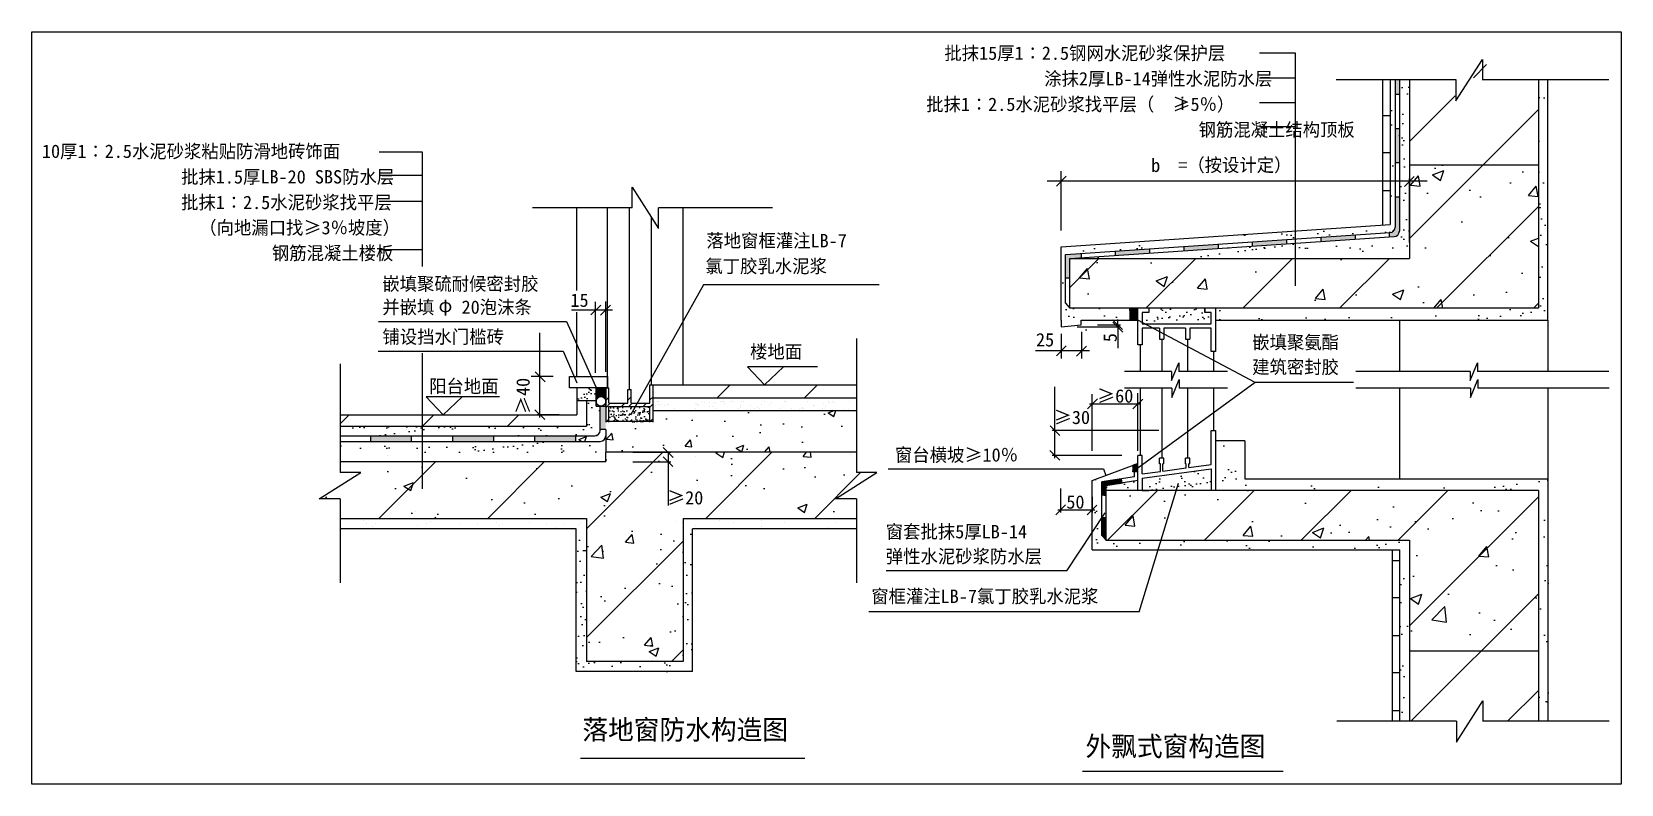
# Model space of a CAD drawing. Header units: metres. Extents: x 2509 to 31979, y -30 to 13928.
import ezdxf

# ---------------------------------------------------------------- set-up
doc = ezdxf.new("R2010")
doc.units = ezdxf.units.M
doc.layers.add('细', color=7, linetype='Continuous')

# ---------------------------------------------------------------- blocks, each defined once
blk = doc.blocks.new('_ARCHTICK')
at = {"color": 0, "linetype": 'ByBlock'}
blk.add_lwpolyline([(-0.95, -0.94), (0.88, 0.89)], dxfattribs=at)

msp = doc.modelspace()

# ---------------------------------------------------------------- hatches: boundary and pattern name
at = {"layer": '细'}
h = msp.add_hatch(dxfattribs=at)
h.set_pattern_fill('ANSI31', scale=400)
h.paths.add_polyline_path([(28054.73, 9722.16), (21757.28, 9722.16), (21757.28, 8798.27), (30445.6, 8798.27), (30445.6, 11457.28), (28054.73, 11457.28)])
h.paths.add_polyline_path([(30445.6, 11457.28), (30445.6, 13034.66), (29482.81, 13034.66), (29482.81, 13505.23), (28901.53, 12480.41), (28901.53, 13034.66), (28054.73, 13034.66), (28054.73, 11457.28)])
h = msp.add_hatch(dxfattribs=at)
h.set_pattern_fill('AR-SAND', scale=10)
h.paths.add_polyline_path([(27786.54, 13034.66), (27697.19, 13034.66), (27697.19, 10353.27), (21593.73, 9941.66), (21593.73, 8578.1), (21593.73, 8347.8), (22202.13, 8410.98), (22202.13, 8578.1), (23019.09, 8578.1), (23019.09, 8798.27), (21757.28, 8798.27), (21677.28, 8894), (21677.28, 9796.95), (27693.27, 10202.66, 0.39), (27786.54, 10302.43)])
h = msp.add_hatch(dxfattribs=at)
h.set_pattern_fill('AR-SAND', scale=10)
h.paths.add_polyline_path([(28054.73, 9722.16), (28054.73, 13034.66), (27866.54, 13034.66), (27866.54, 10227.6, -0.4), (27770.06, 10127.66), (21757.28, 9722.16)])
h = msp.add_hatch(dxfattribs=at)
h.set_pattern_fill('AR-SAND', scale=12)
h.paths.add_polyline_path([(30445.6, 8798.27), (24459.09, 8798.27), (24459.09, 8578.1), (30619.91, 8578.1), (30619.91, 13034.66), (30445.6, 13034.66)])
h = msp.add_hatch(dxfattribs=at)
h.set_pattern_fill('SOLID')
h.paths.add_polyline_path([(27786.54, 12771.33), (27866.54, 12771.33), (27866.54, 13034.66), (27786.54, 13034.66)])
h.paths.add_polyline_path([(27786.54, 11501.33), (27866.54, 11501.33), (27866.54, 12136.33), (27786.54, 12136.33)])
h = msp.add_hatch(dxfattribs=at)
h.set_pattern_fill('AR-CONC', scale=12)
h.paths.add_polyline_path([(28054.73, 9722.16), (21757.28, 9722.16), (21757.28, 8798.27), (30445.6, 8798.27), (30445.6, 11457.28), (28054.73, 11457.28)])
h.paths.add_polyline_path([(30445.6, 2443.69), (30445.6, 5418.17), (22428.64, 5418.17), (22428.64, 4494.28), (28054.73, 4494.28), (28054.73, 2443.69)])
h = msp.add_hatch(dxfattribs=at)
h.set_pattern_fill('SOLID')
h.paths.add_polyline_path([(21677.28, 9796.95), (21677.28, 9366.36), (21757.28, 9366.36), (21757.28, 9722.16), (21969.73, 9736.49), (21969.73, 9816.67)])
h.paths.add_polyline_path([(22604.73, 9859.5), (22604.73, 9779.31), (23239.73, 9822.14), (23239.73, 9902.32)])
h.paths.add_polyline_path([(23874.73, 9945.14), (23874.73, 9864.96), (24509.73, 9907.78), (24509.73, 9987.97)])
h.paths.add_polyline_path([(25144.73, 10030.79), (25144.73, 9950.61), (25779.73, 9993.43), (25779.73, 10073.61)])
h.paths.add_polyline_path([(26414.73, 10116.44), (26414.73, 10036.26), (27049.73, 10079.08), (27049.73, 10159.26)])
h.paths.add_polyline_path([(27693.27, 10202.66), (27684.73, 10202.08), (27684.73, 10121.9), (27770.06, 10127.66, 0.4), (27866.54, 10227.6), (27866.54, 10866.33), (27786.54, 10866.33), (27786.54, 10302.43, -0.39)])
h = msp.add_hatch(dxfattribs=at)
h.set_pattern_fill('SOLID')
h.paths.add_polyline_path([(23019.09, 8798.27), (22868.83, 8798.27), (22868.83, 8578.1), (23019.09, 8578.1)])
h = msp.add_hatch(dxfattribs=at)
h.set_pattern_fill('AR-SAND', scale=6)
h.paths.add_polyline_path([(24379.09, 5418.17), (24379.09, 5822.63), (23099.09, 5645.18), (23099.09, 5418.17)])
h.paths.add_polyline_path([(24379.09, 8507.52), (24379.09, 8717.74), (24259.09, 8717.74), (24259.09, 8798.27), (23219.09, 8798.27), (23219.09, 8717.74), (23099.09, 8717.74), (23099.09, 8507.52)])
h = msp.add_hatch(dxfattribs=at)
h.set_pattern_fill('ANSI31', scale=360)
h.paths.add_polyline_path([(14028.81, 7375.88), (14028.81, 7135.88), (17797.96, 7135.88), (17797.96, 7375.88)])
h = msp.add_hatch(dxfattribs=at)
h.set_pattern_fill('ANSI31', scale=350)
h.paths.add_polyline_path([(8226.89, 6822.16), (8226.89, 6612.05), (12792.68, 6612.05), (12792.68, 7081.25), (12971.64, 7081.25), (12971.64, 7321.25), (12612.68, 7321.25), (12612.68, 6822.16)])
h = msp.add_hatch(dxfattribs=at)
h.set_pattern_fill('AR-SAND', scale=8)
h.paths.add_polyline_path([(12948.61, 6432.05, 0.41), (13048.61, 6532.05), (13048.61, 6983.59), (12971.64, 6983.59), (12971.64, 7081.25), (12792.68, 7081.25), (12792.68, 6612.05), (9751.97, 6612.05), (9751.97, 6432.05)])
h.paths.add_polyline_path([(9751.97, 6432.05), (9751.97, 6612.05), (8226.89, 6612.05), (8226.89, 6432.05)])
h = msp.add_hatch(dxfattribs=at)
h.set_pattern_fill('AR-SAND', scale=4)
h.paths.add_polyline_path([(12971.64, 7299.31), (12959.42, 7321.25), (12612.68, 7321.25), (12612.68, 7081.25), (12971.64, 7081.25)])
h = msp.add_hatch(dxfattribs=at)
h.set_pattern_fill('SOLID')
h.paths.add_polyline_path([(13150.61, 7073.07), (13150.61, 7321.25), (12971.64, 7321.25), (12971.64, 7073.07, -1)])
h = msp.add_hatch(dxfattribs=at)
h.set_pattern_fill('ANSI32', scale=30)
h.paths.add_polyline_path([(14028.81, 7321.25), (13968.81, 7321.25), (13968.81, 7037.56), (13619.71, 7037.56), (13619.71, 7321.25), (13559.71, 7321.25), (13559.71, 7037.56), (13210.61, 7037.56), (13210.61, 7321.25), (13150.61, 7321.25), (13150.61, 6688.73), (13210.61, 6688.73), (13210.61, 6977.56), (13968.81, 6977.56), (13968.81, 6688.73), (14028.81, 6688.73)])
h = msp.add_hatch(dxfattribs=at)
h.set_pattern_fill('SOLID')
h.paths.add_polyline_path([(9551.14, 6330.05), (9551.14, 6432.05), (8789.14, 6432.05), (8789.14, 6330.05)])
h.paths.add_polyline_path([(11075.14, 6330.05), (11075.14, 6432.05), (10313.14, 6432.05), (10313.14, 6330.05)])
h.paths.add_polyline_path([(11837.14, 6432.05), (11837.14, 6330.05), (12599.14, 6330.05), (12599.14, 6432.05)])
h.paths.add_polyline_path([(13150.61, 6983.59), (13061.83, 6983.59), (13060.42, 6983.59), (13048.61, 6983.59), (13048.61, 6551.82), (13150.61, 6552.05)])
h = msp.add_hatch(dxfattribs=at)
h.set_pattern_fill('AR-CONC', scale=8)
h.paths.add_polyline_path([(14028.81, 6901.25), (14028.81, 6695.84), (13150.61, 6695.84), (13150.61, 6983.59), (13061.83, 6983.59), (13060.42, 6983.59), (13048.61, 6983.59), (13048.61, 6532.05, -0.41), (12948.61, 6432.05), (12599.14, 6432.05), (12599.14, 6330.05), (13050.61, 6330.05, 0.4), (13150.42, 6423.88), (13150.61, 6127.23), (17797.96, 6127.23), (17797.96, 6901.25)])
h = msp.add_hatch(dxfattribs=at)
h.set_pattern_fill('AR-SAND', scale=2.4)
h.paths.add_polyline_path([(13968.81, 6977.56), (13210.61, 6977.56), (13210.61, 6688.73), (13968.81, 6688.73)])
h = msp.add_hatch(dxfattribs=at)
h.set_pattern_fill('AR-SAND', scale=8)
h.paths.add_polyline_path([(13150.61, 6127.23), (13150.61, 6430.05, -0.41), (13050.61, 6330.05), (9751.97, 6330.05), (9751.97, 6127.23)])
h.paths.add_polyline_path([(9751.97, 6127.23), (9751.97, 6330.05), (8226.89, 6330.05), (8226.89, 6127.23)])
h = msp.add_hatch(dxfattribs=at)
h.set_pattern_fill('AR-SAND', scale=12)
h.paths.add_polyline_path([(30445.6, 5418.17), (30445.6, 1136.72), (30627.83, 1136.72), (30627.83, 5634.89), (25002.21, 5634.89), (25002.21, 6337.07), (24459.09, 6337.07), (24459.09, 5418.17)])
h = msp.add_hatch(dxfattribs=at)
h.set_pattern_fill('ANSI31', scale=450)
h.paths.add_polyline_path([(14583.62, 4901.98), (17797.96, 4901.98), (17797.96, 5262.11), (17410.15, 5262.11), (18178.35, 5751.41), (17797.96, 5751.41), (17797.96, 6127.23), (13150.61, 6127.23), (13150.61, 5950.55), (8226.89, 5950.55), (8226.89, 5751.41), (8607.27, 5751.41), (7839.07, 5262.11), (8226.89, 5262.11), (8226.89, 4901.98), (12792.68, 4901.98), (12792.68, 2245.24), (14583.62, 2245.24)])
h = msp.add_hatch(dxfattribs=at)
h.set_pattern_fill('AR-CONC', scale=10)
h.paths.add_polyline_path([(14583.62, 4901.98), (17797.96, 4901.98), (17797.96, 5262.11), (17410.15, 5262.11), (18178.35, 5751.41), (17797.96, 5751.41), (17797.96, 6127.23), (13150.61, 6127.23), (13150.61, 5950.55), (8226.89, 5950.55), (8226.89, 5751.41), (8607.27, 5751.41), (7839.07, 5262.11), (8226.89, 5262.11), (8226.89, 4901.98), (12792.68, 4901.98), (12792.68, 2245.24), (14583.62, 2245.24)])
h = msp.add_hatch(dxfattribs=at)
h.set_pattern_fill('AR-SAND', scale=12)
h.paths.add_polyline_path([(28054.73, 4494.28), (22428.64, 4494.28), (22348.64, 4582.75), (22348.64, 5579.15), (22955.41, 5674.02), (22955.41, 5896.85), (22170.84, 5605.39), (22170.84, 4318.13), (27876.36, 4318.13), (27876.36, 1136.72), (28054.73, 1136.72)])
h = msp.add_hatch(dxfattribs=at)
h.set_pattern_fill('SOLID')
h.paths.add_polyline_path([(23019.09, 5920.51), (22923.57, 5885.02), (22923.57, 5773.09), (23019.09, 5773.09)])
h = msp.add_hatch(dxfattribs=at)
h.set_pattern_fill('SOLID')
h.paths.add_polyline_path([(22348.64, 5579.15), (22348.64, 5329.97), (22428.64, 5329.97), (22428.64, 5418.17), (22428.64, 5510.68), (22723.86, 5556.84), (22711.51, 5635.88)])
h.paths.add_polyline_path([(22348.64, 4914.7), (22348.64, 4582.75), (22428.64, 4494.28), (22428.64, 4914.7)])
h = msp.add_hatch(dxfattribs=at)
h.set_pattern_fill('AR-SAND', scale=6)
h.paths.add_polyline_path([(22428.64, 5510.68), (22428.64, 5418.17), (23019.09, 5418.17), (23019.09, 5603.01)])
h = msp.add_hatch(dxfattribs=at)
h.set_pattern_fill('ANSI31', scale=400)
h.paths.add_polyline_path([(28054.73, 4494.28), (28054.73, 2443.69), (30445.6, 2443.69), (30445.6, 5418.17), (22428.64, 5418.17), (22428.64, 4494.28)])
h.paths.add_polyline_path([(28054.73, 2443.69), (28054.73, 1136.72), (28909.44, 1136.72), (28909.44, 582.47), (29490.73, 1607.29), (29490.73, 1136.72), (30445.6, 1136.72), (30445.6, 2443.69)])
h = msp.add_hatch(dxfattribs=at)
h.set_pattern_fill('AR-SAND', scale=8)
h.paths.add_polyline_path([(12792.68, 4708.23), (12602.78, 4708.23), (12602.78, 2063.2), (14760.09, 2063.2), (14760.09, 4708.23), (14583.62, 4708.23), (14583.62, 2245.24), (12792.68, 2245.24)])

# ---------------------------------------------------------------- linework, layer by layer
for p, q in [((28915.82, 12646.73), (29405.12, 13414.93)), ((29405.12, 13413.95), (29405.12, 13033.57)), ((28915.82, 13034.54), (28915.82, 12646.73)), ((13640.41, 10660.31), (13640.41, 11048.13)), ((13640.41, 11048.13), (14129.71, 10279.93)), ((13640.41, 10660.31), (11790.8, 10660.31)), ((16245.77, 10660.31), (14129.71, 10660.31)), ((14129.71, 10279.93), (14129.71, 10660.31)), ((23019.09, 8118.33), (23019.09, 8798.27)), ((23219.09, 8717.74), (23099.09, 8717.74)), ((23099.09, 8717.74), (23099.09, 8507.52)), ((23219.09, 8797.74), (23219.09, 8717.74)), ((24259.09, 8798.27), (24259.09, 8729.66)), ((24259.09, 8717.74), (24259.09, 8797.74)), ((24259.09, 8729.66), (24379.09, 8729.66)), ((24379.09, 8717.74), (24259.09, 8717.74)), ((24379.09, 8507.52), (24379.09, 8717.74)), ((24459.09, 8798.27), (24459.09, 7998.54)), ((23099.09, 8507.52), (24379.09, 8507.52)), ((23099.09, 8427.52), (23099.09, 8240.53)), ((23419.09, 8427.52), (23099.09, 8427.52)), ((23099.09, 8427.52), (23099.09, 8118.33)), ((23419.09, 8427.52), (23419.09, 8223.6)), ((23899.09, 8427.52), (23499.09, 8427.52)), ((23499.09, 8427.52), (23499.09, 8223.6)), ((23899.09, 8427.52), (23899.09, 8223.6)), ((23979.09, 8427.52), (23979.09, 8223.6)), ((24379.09, 8427.52), (23979.09, 8427.52)), ((24379.09, 7998.54), (24379.09, 8427.52)), ((17797.96, 8236.31), (17797.96, 5751.41)), ((23099.09, 8118.33), (23019.09, 8118.33)), ((24459.09, 7998.54), (24379.09, 7998.54)), ((8226.89, 7768.55), (8226.89, 5751.41)), ((24379.09, 6531.65), (24459.09, 6531.65)), ((24379.09, 5903.4), (24379.09, 6531.65)), ((24459.09, 6531.65), (24459.09, 5418.17)), ((23419.09, 5914.19), (23419.09, 6019.81)), ((23499.09, 6019.81), (23419.09, 6019.81)), ((23435.09, 5914.19), (23419.09, 5914.19)), ((23435.09, 5772.52), (23435.09, 5914.19)), ((23499.09, 5914.19), (23483.09, 5914.19)), ((23483.09, 5779.18), (23483.09, 5914.19)), ((23499.09, 5914.19), (23499.09, 6019.81)), ((23979.09, 6019.81), (23899.09, 6019.81)), ((23899.09, 5914.19), (23899.09, 6019.81)), ((23915.09, 5914.19), (23899.09, 5914.19)), ((23915.09, 5839.07), (23915.09, 5914.19)), ((23979.09, 5914.19), (23963.09, 5914.19)), ((23963.09, 5845.72), (23963.09, 5914.19)), ((23963.09, 5845.72), (24379.09, 5903.4)), ((23979.09, 5914.19), (23979.09, 6019.81)), ((7839.07, 5262.11), (8607.27, 5751.41)), ((8607.27, 5751.41), (8226.89, 5751.41)), ((17410.15, 5262.11), (18178.35, 5751.41)), ((18178.35, 5751.41), (17797.96, 5751.41)), ((23099.09, 5645.18), (24379.09, 5822.63)), ((23099.09, 5725.94), (23435.09, 5772.52)), ((23099.09, 5646.4), (23099.09, 5418.17)), ((23099.09, 5645.18), (23099.09, 5418.17)), ((23483.09, 5779.18), (23915.09, 5839.07)), ((23099.09, 5418.17), (23219.09, 5418.17)), ((8226.89, 5262.11), (7839.07, 5262.11)), ((8226.89, 5262.11), (8226.89, 3706.88)), ((17797.96, 5262.11), (17410.15, 5262.11)), ((17797.96, 5262.11), (17797.96, 3706.88)), ((28923.37, 748.88), (29412.66, 1517.08)), ((29412.66, 1516.11), (29412.66, 1135.72)), ((28923.37, 1136.69), (28923.37, 748.88)), ((12683.41, 455.89), (16841.11, 455.89)), ((21993.08, 213.85), (25711.39, 213.85))]:
    msp.add_line(p, q)
msp.add_lwpolyline([(2509.09, 13928.42), (31979.2, 13928.42), (31979.2, -30.15), (2509.09, -30.15)], close=True)
for p, q in [((25942.36, 13530.82), (25274.5, 13530.82)), ((25942.36, 9215.68), (25942.36, 13530.82)), ((25942.36, 13067.1), (25274.5, 13067.1)), ((28916.17, 13034.66), (26697.13, 13034.66)), ((27553.15, 13034.66), (27553.15, 10343.55)), ((27697.19, 13034.66), (27697.19, 10353.27)), ((27786.54, 13034.66), (27786.54, 10302.43)), ((27866.54, 13034.66), (27866.54, 10227.6)), ((28054.73, 13034.66), (28054.73, 9722.16)), ((31748.73, 13034.66), (29403.71, 13034.66)), ((30445.6, 13034.66), (30445.6, 8798.27)), ((30619.91, 8578.1), (30619.91, 13034.66)), ((27786.54, 12771.33), (27866.54, 12771.33)), ((25942.36, 12611.93), (25274.5, 12611.93)), ((25942.36, 12162.83), (25274.5, 12162.83)), ((27553.15, 12374.3), (27697.19, 12374.3)), ((27786.54, 12136.33), (27866.54, 12136.33)), ((9751.97, 11693.68), (8948.49, 11693.68)), ((9751.97, 9576.5), (9751.97, 11693.68)), ((27553.15, 11688.8), (27697.19, 11688.8)), ((27786.54, 11501.33), (27866.54, 11501.33)), ((9751.97, 11261.71), (8948.49, 11261.71)), ((21593.73, 10241.66), (21593.73, 11343.5)), ((28054.73, 11457.28), (30445.6, 11457.28)), ((28054.73, 10022.16), (28054.73, 11204.34)), ((28383.02, 11154.34), (21337.05, 11154.34)), ((27553.15, 10983.98), (27697.19, 10983.98)), ((9751.97, 10780.25), (8948.49, 10780.25)), ((12612.68, 9130.73), (12612.68, 10660.31)), ((13180.61, 7321.25), (13180.61, 10660.31)), ((13589.71, 7294.87), (13589.71, 10660.31)), ((14583.62, 7375.88), (14583.62, 10660.31)), ((27786.54, 10866.33), (27866.54, 10866.33)), ((13998.81, 7375.88), (13998.81, 10485.44)), ((21593.73, 9941.66), (27697.19, 10353.27)), ((21677.28, 9796.95), (27693.27, 10202.66)), ((21757.28, 9722.16), (27770.06, 10127.66)), ((25144.73, 9950.61), (25144.73, 10030.79)), ((25779.73, 9993.43), (25779.73, 10073.61)), ((26414.73, 10036.26), (26414.73, 10116.44)), ((27049.73, 10079.08), (27049.73, 10159.26)), ((27684.73, 10121.9), (27684.73, 10202.08)), ((9751.97, 9882.73), (8948.49, 9882.73)), ((21593.73, 8578.1), (21593.73, 9941.66)), ((21677.28, 8894), (21677.28, 9796.95)), ((21969.73, 9736.49), (21969.73, 9816.67)), ((22604.73, 9779.31), (22604.73, 9859.5)), ((23239.73, 9822.14), (23239.73, 9902.32)), ((23874.73, 9864.96), (23874.73, 9945.14)), ((24509.73, 9907.78), (24509.73, 9987.97)), ((21757.28, 9722.16), (28054.73, 9722.16)), ((21757.28, 8798.27), (21757.28, 9722.16)), ((14966.1, 9231.57), (13611.81, 6817.86)), ((18222.44, 9231.57), (14966.1, 9231.57)), ((21677.28, 9366.36), (21757.28, 9366.36)), ((12962.04, 7599.22), (12962.04, 8920.11)), ((13150.61, 7621.25), (13150.61, 8925.46)), ((21677.28, 8894), (21757.28, 8798.27)), ((8936.74, 8553.47), (12422.19, 8553.47)), ((12422.19, 8553.47), (13048.36, 7161.64)), ((12962.04, 8765.5), (12517.13, 8765.5)), ((12612.68, 7530.56), (12612.68, 8727.09)), ((13275.16, 8765.5), (12962.04, 8765.5)), ((21593.73, 8578.1), (21593.73, 8451.93)), ((30445.6, 8798.27), (21757.28, 8798.27)), ((21967.6, 8578.1), (23019.09, 8578.1)), ((21967.6, 8490.76), (21967.6, 8578.1)), ((22643.34, 8490.76), (22643.34, 8590.76)), ((25195.18, 7424.94), (23019.09, 8578.1)), ((24459.09, 8578.1), (30619.91, 8578.1)), ((27866.54, 8578.1), (27866.54, 7626.5)), ((30619.91, 8578.1), (30619.91, 7626.5)), ((11931.21, 7530.56), (11931.21, 8341.08)), ((21593.73, 8451.93), (21967.6, 8490.76)), ((21593.73, 8325.39), (21593.73, 7870.18)), ((21893.73, 8451.93), (22693.34, 8451.93)), ((21974.2, 8364.9), (21974.2, 7870.18)), ((22267.6, 8490.76), (22693.34, 8490.76)), ((22643.34, 8490.76), (22643.34, 8451.93)), ((22643.34, 8451.93), (22643.34, 8061.64)), ((8929.17, 8000.87), (12362.61, 8000.87)), ((9751.97, 5449.41), (9751.97, 7967.59)), ((12362.61, 8000.87), (12614.67, 7414.41)), ((21593.73, 8007.3), (21118.47, 8007.3)), ((22120.47, 8007.3), (21593.73, 8007.3)), ((23059.09, 8118.33), (23059.09, 7626.5)), ((23419.09, 8223.6), (23499.09, 8223.6)), ((23459.09, 8223.6), (23459.09, 7626.5)), ((23899.09, 8223.6), (23979.09, 8223.6)), ((23939.09, 8223.6), (23939.09, 7626.5)), ((24419.09, 7998.54), (24419.09, 7626.5)), ((17077.59, 7712.88), (15779.39, 7712.88)), ((15779.39, 7712.88), (16092.63, 7375.88)), ((16092.63, 7375.88), (16448.7, 7712.88)), ((23640.23, 7457.03), (23776.47, 7789.65)), ((23776.47, 7789.65), (23776.47, 7626.5)), ((29179.34, 7457.03), (29315.58, 7789.65)), ((29315.58, 7789.65), (29315.58, 7626.5)), ((12175.66, 7530.56), (11770.52, 7530.56)), ((11931.21, 6772.16), (11931.21, 7530.56)), ((13968.81, 7375.88), (14028.81, 7375.88)), ((13968.81, 7037.56), (13968.81, 7375.88)), ((14028.81, 6688.73), (14028.81, 7375.88)), ((14028.81, 7375.88), (17797.96, 7375.88)), ((23640.23, 7626.5), (22766.71, 7626.5)), ((25195.18, 7424.94), (23019.09, 5835.13)), ((23640.23, 7626.5), (23640.23, 7457.03)), ((23648.15, 7145.04), (23784.38, 7477.66)), ((24680.71, 7626.5), (23776.47, 7626.5)), ((23784.38, 7477.66), (23784.38, 7314.52)), ((27018.04, 7424.94), (25195.18, 7424.94)), ((29179.34, 7626.5), (27056.08, 7626.5)), ((29179.34, 7626.5), (29179.34, 7457.03)), ((29187.25, 7145.04), (29323.49, 7477.66)), ((31748.73, 7626.5), (29315.58, 7626.5)), ((29323.49, 7477.66), (29323.49, 7314.52)), ((11179.18, 7159.16), (9822.36, 7159.16)), ((9822.36, 7159.16), (10135.6, 6822.16)), ((10135.6, 6822.16), (10491.67, 7159.16)), ((12612.68, 7321.25), (12612.68, 6822.16)), ((13150.61, 7321.25), (12612.68, 7321.25)), ((12971.64, 7081.25), (12612.68, 7081.25)), ((12792.68, 7081.25), (12792.68, 6612.05)), ((12971.64, 6983.59), (12971.64, 7321.25)), ((13150.61, 7321.25), (13150.61, 6688.73)), ((13150.61, 7321.25), (13210.61, 7321.25)), ((13210.61, 7037.56), (13210.61, 7321.25)), ((13559.71, 7037.56), (13559.71, 7294.87)), ((13559.71, 7294.87), (13619.71, 7294.87)), ((13619.71, 7037.56), (13619.71, 7294.87)), ((14028.81, 7135.88), (17797.96, 7135.88)), ((14133.74, 7077.18), (14133.74, 7077.18)), ((14919.71, 7073.27), (14919.71, 7073.27)), ((15663.76, 7076.05), (15663.76, 7076.05)), ((17759.35, 7219.77), (17759.35, 7219.77)), ((21478.39, 6531.65), (21478.39, 7342.17)), ((22170.84, 6156.23), (22170.84, 7207.05)), ((23648.15, 7314.52), (22766.71, 7314.52)), ((23019.09, 6153.85), (23019.09, 7222.04)), ((23059.09, 7314.52), (23059.09, 6066.9)), ((23459.09, 7314.52), (23459.09, 6019.81)), ((23648.15, 7314.52), (23648.15, 7145.04)), ((24680.71, 7314.52), (23784.38, 7314.52)), ((23939.09, 7314.52), (23939.09, 6019.81)), ((24419.09, 7314.52), (24419.09, 6531.65)), ((29187.25, 7314.52), (27056.08, 7314.52)), ((27866.54, 7314.52), (27866.54, 5634.89)), ((29187.25, 7314.52), (29187.25, 7145.04)), ((31756.65, 7314.52), (29323.49, 7314.52)), ((30627.83, 5634.89), (30627.83, 7314.52)), ((8226.89, 6822.16), (12612.68, 6822.16)), ((12286.34, 6822.16), (11881.21, 6822.16)), ((12971.64, 6983.59), (13150.61, 6983.59)), ((13048.61, 6532.05), (13048.61, 6983.59)), ((13210.61, 7037.56), (13559.71, 7037.56)), ((13210.61, 6977.56), (13968.81, 6977.56)), ((13210.61, 6688.73), (13210.61, 6977.56)), ((13619.71, 7037.56), (13968.81, 7037.56)), ((13968.81, 6688.73), (13968.81, 6977.56)), ((14028.81, 7037.56), (14028.81, 7037.56)), ((14028.81, 6901.25), (17797.96, 6901.25)), ((14033.91, 6947.09), (14033.91, 6947.09)), ((14072.88, 6997.87), (14072.88, 6997.87)), ((14114.52, 7068.26), (14114.52, 7068.26)), ((14135.12, 7009.31), (14135.12, 7009.31)), ((14165.57, 7010.64), (14165.57, 7010.64)), ((14232.54, 6996.19), (14232.54, 6996.19)), ((14286.06, 6907.58), (14286.06, 6907.58)), ((14292.06, 7009.39), (14292.06, 7009.39)), ((14309.3, 7016.91), (14309.3, 7016.91)), ((14425.97, 6943.92), (14425.97, 6943.92)), ((14791.82, 6910.63), (14791.82, 6910.63)), ((14812.35, 7038.88), (14812.35, 7038.88)), ((14819.89, 6943.18), (14819.89, 6943.18)), ((14842.8, 7040.2), (14842.8, 7040.2)), ((14858.85, 6993.96), (14858.85, 6993.96)), ((14877.79, 7011.19), (14877.79, 7011.19)), ((14986.53, 7046.48), (14986.53, 7046.48)), ((15071.54, 6972.64), (15071.54, 6972.64)), ((15075.2, 7046.93), (15075.2, 7046.93)), ((15131.05, 6985.84), (15131.05, 6985.84)), ((15150.97, 7053.66), (15150.97, 7053.66)), ((15181.42, 7054.99), (15181.42, 7054.99)), ((15211.95, 6940.01), (15211.95, 6940.01)), ((15270.93, 7069.98), (15270.93, 7069.98)), ((15313.63, 7072.52), (15313.63, 7072.52)), ((15325.15, 7061.26), (15325.15, 7061.26)), ((15345.31, 7033.34), (15345.31, 7033.34)), ((15442.47, 6909.3), (15442.47, 6909.3)), ((15489.58, 7068.44), (15489.58, 7068.44)), ((15520.03, 7069.77), (15520.03, 7069.77)), ((15605.86, 6939.26), (15605.86, 6939.26)), ((15641.07, 6954.11), (15641.07, 6954.11)), ((15644.83, 6990.04), (15644.83, 6990.04)), ((15705.69, 7069.36), (15705.69, 7069.36)), ((15838.47, 6989.85), (15838.47, 6989.85)), ((15910.53, 6949.1), (15910.53, 6949.1)), ((15970.05, 6962.29), (15970.05, 6962.29)), ((15997.92, 6936.1), (15997.92, 6936.1)), ((16034.2, 7012.9), (16034.2, 7012.9)), ((16099.6, 7068.61), (16099.6, 7068.61)), ((16184.3, 7009.79), (16184.3, 7009.79)), ((16232.8, 7057.71), (16232.8, 7057.71)), ((16391.84, 6935.35), (16391.84, 6935.35)), ((16430.8, 6986.13), (16430.8, 6986.13)), ((16464.02, 7071.8), (16464.02, 7071.8)), ((16491.66, 7065.45), (16491.66, 7065.45)), ((16601.75, 6932.77), (16601.75, 6932.77)), ((16749.53, 6925.55), (16749.53, 6925.55)), ((16783.9, 6932.18), (16783.9, 6932.18)), ((16797.48, 6955.83), (16797.48, 6955.83)), ((16809.04, 6938.74), (16809.04, 6938.74)), ((16885.58, 7064.7), (16885.58, 7064.7)), ((16996.07, 7000.64), (16996.07, 7000.64)), ((17023.3, 6986.24), (17023.3, 6986.24)), ((17177.81, 6931.44), (17177.81, 6931.44)), ((17193.48, 7036.38), (17193.48, 7036.38)), ((17216.78, 6982.22), (17216.78, 6982.22)), ((17277.64, 7061.53), (17277.64, 7061.53)), ((17303.02, 7048.25), (17303.02, 7048.25)), ((17362.53, 7061.45), (17362.53, 7061.45)), ((17389.21, 7059.43), (17389.21, 7059.43)), ((17569.87, 6928.27), (17569.87, 6928.27)), ((17588.52, 6902), (17588.52, 6902)), ((17648.04, 6915.19), (17648.04, 6915.19)), ((17671.55, 7060.78), (17671.55, 7060.78)), ((22120.84, 7025.74), (23069.09, 7025.74)), ((8226.89, 6612.05), (12792.68, 6612.05)), ((13150.61, 6552.05), (13048.61, 6551.82)), ((13150.33, 6552.05), (13150.61, 6127.23)), ((14028.81, 6695.84), (13151.77, 6695.84)), ((13790.88, 6695.84), (13850.88, 6695.84)), ((13850.88, 6695.84), (13850.88, 6695.84)), ((23408.01, 6531.65), (21428.39, 6531.65)), ((21478.39, 6016.9), (21478.39, 6531.65)), ((8226.89, 6432.05), (12948.61, 6432.05)), ((8226.89, 6330.05), (13050.61, 6330.05)), ((8789.14, 6432.05), (8789.14, 6330.05)), ((9551.14, 6330.05), (9551.14, 6432.05)), ((10313.14, 6330.05), (10313.14, 6432.05)), ((11075.14, 6330.05), (11075.14, 6432.05)), ((11837.14, 6330.05), (11837.14, 6432.05)), ((12599.14, 6330.05), (12599.14, 6432.05)), ((25002.21, 6337.07), (24459.09, 6337.07)), ((25002.21, 6337.07), (25002.21, 5634.89)), ((13150.61, 5950.55), (8226.89, 5950.55)), ((9104.95, 6064.43), (9104.95, 6064.43)), ((10851.16, 6130.85), (10851.16, 6130.85)), ((17797.96, 6127.23), (13150.61, 6127.23)), ((13150.61, 5950.55), (13150.61, 6127.23)), ((13650.61, 6127.23), (14357.67, 6127.23)), ((13650.61, 5950.55), (14357.67, 5950.55)), ((14307.67, 6127.23), (14307.67, 5900.55)), ((14307.67, 5950.55), (14307.67, 5140.03)), ((14815.71, 6051.86), (14815.71, 6051.86)), ((17696.77, 6086.93), (17696.77, 6086.93)), ((17795.95, 5977.85), (17795.95, 5977.85)), ((22719.09, 6066.9), (21428.39, 6066.9)), ((22170.84, 5605.39), (23019.09, 5920.51)), ((23019.09, 5418.17), (23019.09, 6066.9)), ((23099.09, 6066.9), (23019.09, 6066.9)), ((23099.09, 5725.94), (23099.09, 6066.9)), ((18386.72, 5818.89), (22380.31, 5818.89)), ((22170.84, 4318.13), (22170.84, 5605.39)), ((22955.41, 5674.02), (22348.64, 5579.15)), ((22380.31, 5818.89), (22424.6, 5699.66)), ((23019.09, 5603.01), (22428.64, 5510.68)), ((22723.86, 5556.84), (22711.51, 5635.88)), ((22923.57, 5885.02), (22923.57, 5773.09)), ((22923.57, 5773.09), (23019.09, 5773.09)), ((22955.41, 5674.02), (22955.41, 5773.09)), ((24379.09, 5822.63), (24379.09, 5418.17)), ((25002.21, 5634.89), (30627.83, 5634.89)), ((30627.83, 1136.72), (30627.83, 5634.89)), ((21581.3, 5454.7), (21581.3, 5008.49)), ((22348.64, 4582.75), (22348.64, 5579.15)), ((22428.64, 5329.97), (22348.64, 5329.97)), ((22428.64, 5418.17), (22428.64, 5510.68)), ((30445.6, 5418.17), (22428.64, 5418.17)), ((22428.64, 4494.28), (22428.64, 5418.17)), ((23041.12, 3170.39), (23773.8, 5557.56)), ((30445.6, 5418.17), (30445.6, 1136.72)), ((9622.49, 5023.93), (9622.49, 5023.93)), ((21531.3, 5058.49), (22220.84, 5058.49)), ((22170.84, 5302.18), (22170.84, 5008.49)), ((8226.89, 4901.98), (12792.68, 4901.98)), ((8666.91, 4866.85), (8666.91, 4866.85)), ((8723.09, 4815.37), (8723.09, 4815.37)), ((8833.78, 4746.72), (8833.78, 4746.72)), ((8881.03, 4811.28), (8881.03, 4811.28)), ((9657.01, 4776.37), (9657.01, 4776.37)), ((9830.22, 4813.01), (9830.22, 4813.01)), ((9904.53, 4839.9), (9904.53, 4839.9)), ((10454.85, 4786.55), (10454.85, 4786.55)), ((10779.41, 4814.73), (10779.41, 4814.73)), ((11124.17, 4829.42), (11124.17, 4829.42)), ((11180.35, 4777.94), (11180.35, 4777.94)), ((11234.56, 4782.81), (11234.56, 4782.81)), ((11728.6, 4816.46), (11728.6, 4816.46)), ((12057.79, 4812.47), (12057.79, 4812.47)), ((12233.66, 4734.52), (12233.66, 4734.52)), ((12361.79, 4802.47), (12361.79, 4802.47)), ((12647.67, 4789.02), (12647.67, 4789.02)), ((12677.79, 4818.18), (12677.79, 4818.18)), ((12792.68, 4901.98), (12792.68, 2245.24)), ((12806.32, 4809.91), (12806.32, 4809.91)), ((12855.63, 4822.65), (12855.63, 4822.65)), ((14458.57, 4848.57), (14458.57, 4848.57)), ((14576.17, 4821.63), (14576.17, 4821.63)), ((14583.62, 4901.98), (17797.96, 4901.98)), ((14583.62, 4901.98), (14583.62, 2245.24)), ((14819.05, 4765.04), (14819.05, 4765.04)), ((15256.41, 4858.74), (15256.41, 4858.74)), ((15525.36, 4823.35), (15525.36, 4823.35)), ((16036.12, 4855), (16036.12, 4855)), ((16038.7, 4754.57), (16038.7, 4754.57)), ((16474.55, 4825.08), (16474.55, 4825.08)), ((16859.35, 4884.66), (16859.35, 4884.66)), ((17276.32, 4727.62), (17276.32, 4727.62)), ((17423.74, 4826.8), (17423.74, 4826.8)), ((17657.19, 4894.84), (17657.19, 4894.84)), ((21698.93, 3925.89), (22410.6, 5002.47)), ((22428.64, 4914.7), (22348.64, 4914.7)), ((12602.78, 4708.23), (8226.89, 4708.23)), ((12602.78, 2063.2), (12602.78, 4708.23)), ((17797.96, 4708.23), (14760.09, 4708.23)), ((14760.09, 2063.2), (14760.09, 4708.23)), ((22348.64, 4582.75), (22428.64, 4494.28)), ((22428.64, 4494.28), (28054.73, 4494.28)), ((28054.73, 4494.28), (28054.73, 1136.72)), ((22170.84, 4318.13), (27876.36, 4318.13)), ((27732.32, 4318.13), (27732.32, 1136.72)), ((27876.36, 1136.72), (27876.36, 4318.13)), ((21698.93, 3925.89), (18350, 3925.89)), ((27732.32, 4117.57), (27876.36, 4117.57)), ((27732.32, 3432.07), (27876.36, 3432.07)), ((23041.12, 3170.39), (18027.43, 3170.39)), ((27732.32, 2727.26), (27876.36, 2727.26)), ((28054.73, 2443.69), (30445.6, 2443.69)), ((14760.09, 2063.2), (12602.78, 2063.2)), ((14583.62, 2245.24), (12792.68, 2245.24)), ((27732.32, 2041.75), (27876.36, 2041.75)), ((27732.32, 1336.94), (27876.36, 1336.94)), ((28923.66, 1136.72), (26705.04, 1136.72)), ((31756.65, 1136.72), (29411.12, 1136.72))]:
    msp.add_line(p, q, dxfattribs=at)
for points in [[(13180.61, 7321.25), (12481.17, 7321.25), (12481.17, 7530.56), (13180.61, 7530.56)], [(12971.64, 6983.59), (13150.61, 6983.59), (13150.61, 7321.25), (12971.64, 7321.25)]]:
    msp.add_lwpolyline(points, close=True, dxfattribs=at)
msp.add_circle((13061.12, 7073.07), 89.48, dxfattribs=at)
msp.add_circle((13061.12, 7073.07), 89.48, dxfattribs=at)
for centre, start in [((27686.54, 10302.43), 273.86), ((27766.54, 10227.6), 272.01), ((12948.61, 6532.05), 270), ((13050.61, 6430.05), 270)]:
    msp.add_arc(centre, 100, start, 0, dxfattribs=at)

# ---------------------------------------------------------------- block references
at = {"layer": '细', "xscale": 100, "yscale": 100, "zscale": 100}
for p, rotation in [((21593.73, 11154.34), 180), ((12962.04, 8765.5), 180), ((22643.34, 8490.76), 270), ((22643.34, 8451.93), 90), ((21593.73, 8007.3), 180), ((11931.21, 7530.56), 90), ((22170.84, 7025.74), 180), ((11931.21, 6822.16), 270), ((21478.39, 6531.65), 90), ((14307.67, 6127.23), 90), ((14307.67, 5950.55), 270), ((21478.39, 6066.9), 270), ((21581.3, 5058.49), 180)]:
    msp.add_blockref('_ARCHTICK', p, dxfattribs=dict(at, rotation=rotation))
for p in [(28054.73, 11154.34), (13150.61, 8765.5), (21974.2, 8007.3), (23019.09, 7025.74), (22170.84, 5058.49)]:
    msp.add_blockref('_ARCHTICK', p, dxfattribs=at)

# ---------------------------------------------------------------- texts
for s, height, p in [('  批抹15厚1∶2.5钢网水泥砂浆保护层', 247.5, (19092.56, 13408.54)), ('             涂抹2厚LB-14弹性水泥防水层', 247.5, (19092.56, 12934.07)), ('批抹1∶2.5水泥砂浆找平层（  ≥5％）', 247.5, (19092.56, 12459.6)), ('i', 240, (23760.63, 12474.61)), ('                              钢筋混凝土结构顶板', 247.5, (19092.56, 11988.02)), ('10厚1∶2.5水泥砂浆粘贴防滑地砖饰面', 247.5, (2697.32, 11588.3)), ('b', 247.5, (23265.01, 11327.09)), ('   =（按设计定）', 247.5, (23261.06, 11332.87)), ('          批抹1.5厚LB-20 SBS防水层', 247.5, (3593.27, 11113.83)), ('          批抹1∶2.5水泥砂浆找平层', 247.5, (3593.27, 10639.36)), ('            （向地漏口找≥3％坡度）', 247.5, (3593.27, 10170.67)), ('落地窗框灌注LB-7', 247.5, (15017.34, 9929.43)), ('                    钢筋混凝土楼板', 247.5, (3593.27, 9699.09)), ('氯丁胶乳水泥浆', 247.5, (14998.91, 9456.35)), ('嵌填聚硫耐候密封胶', 247.5, (9007.99, 9129.38)), ('并嵌填   20泡沫条', 247.5, (9007.99, 8696.76)), ('φ', 247.5, (10051.1, 8727.27)), ('15', 247.5, (12496.67, 8825.81)), ('铺设挡水门槛砖', 247.5, (9010.99, 8146.75)), ('25', 247.5, (21128.35, 8091.27)), ('楼地面', 247.5, (15827.29, 7869.91)), ('阳台地面', 247.5, (9876.35, 7230.65)), ('≥60', 247.5, (22259.71, 7048.63)), ('≥30', 247.5, (21456.94, 6651.65)), ('≥20', 247.5, (14286.23, 5160.03)), ('50', 247.5, (21691.1, 5082.1)), ('落地窗防水构造图', 366.5, (12718.29, 799.55)), ('外飘式窗构造图', 366.5, (22046.16, 490.85))]:
    msp.add_text(s, height=height).set_placement(p)
for s, p in [('5', (22625.91, 8170.32)), ('≥40', (11740.33, 6834.88))]:
    msp.add_text(s, height=247.5, rotation=90).set_placement(p)
at = {"layer": '细'}
for s, p in [('嵌填聚氨酯', (25136.6, 8044.54)), ('建筑密封胶', (25136.6, 7586.2)), ('窗台横坡≥10％', (18513.01, 5955.54)), ('窗套批抹5厚LB-14', (18343.74, 4531.12)), ('弹性水泥砂浆防水层', (18343.74, 4072.79)), ('窗框灌注LB-7氯丁胶乳水泥浆', (18073.02, 3332.06))]:
    msp.add_text(s, height=247.5, dxfattribs=at).set_placement(p)

doc.saveas('drawing.dxf')
